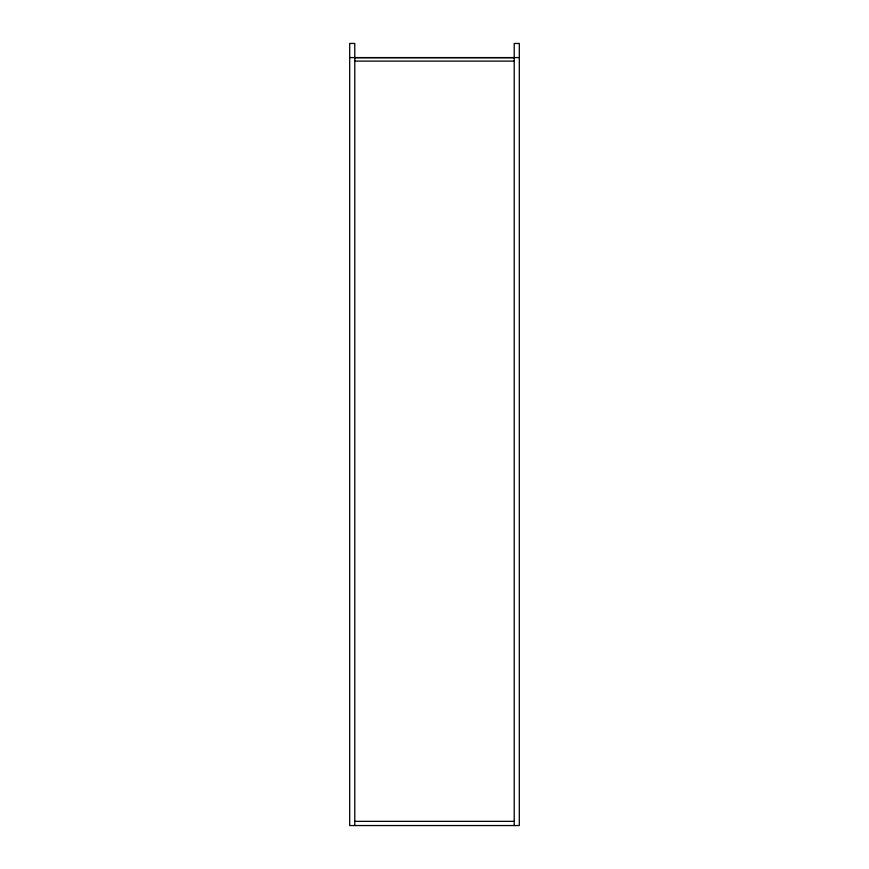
<?xml version="1.0" encoding="UTF-8"?>
<svg xmlns="http://www.w3.org/2000/svg" width="869" height="869" viewBox="0 0 869 869"><rect width="100%" height="100%" fill="white"/><g stroke="black" fill="none" stroke-linecap="round" stroke-linejoin="round"><path stroke-width="1.3" d="M349.696 57.582L519.304 57.582M354.78 57.691L514.22 57.691M354.78 61.102L514.22 61.102M354.78 821.346L514.22 821.346M514.22 825.55L514.22 43.45L519.304 43.45L519.304 825.55L349.696 825.55L349.696 43.45L354.78 43.45L354.78 825.55"/></g></svg>
